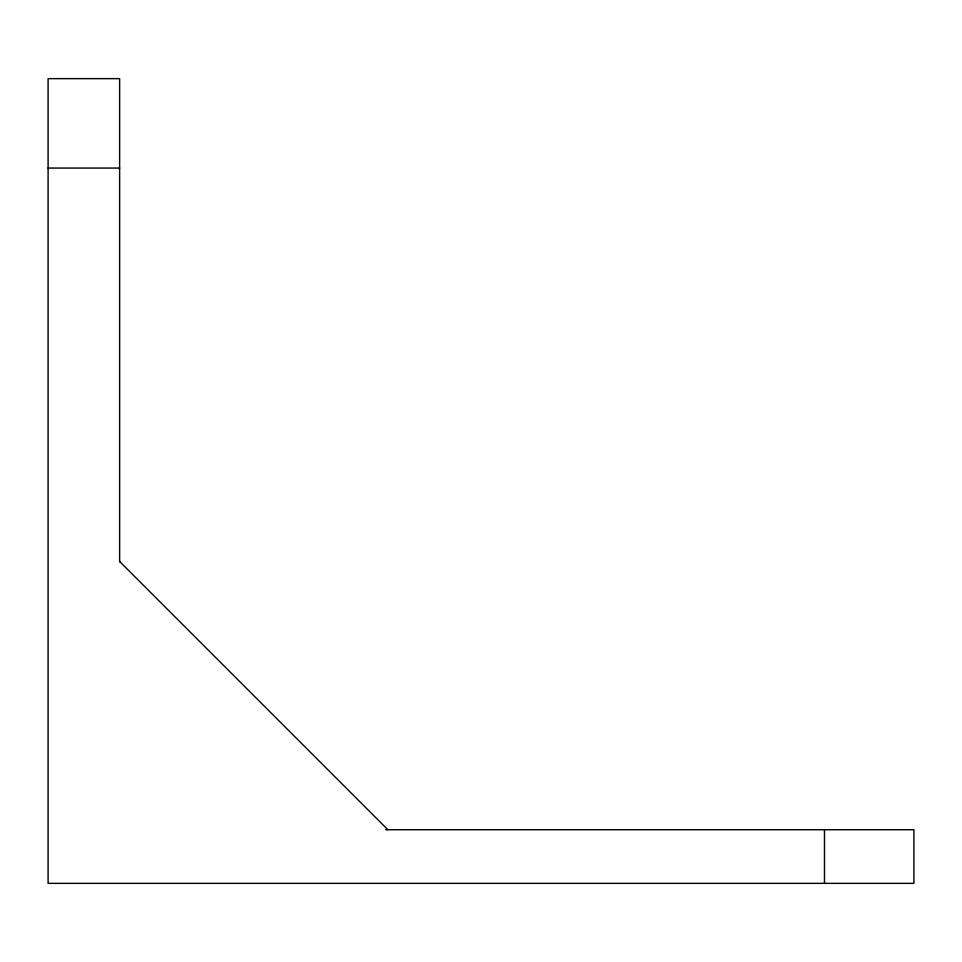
<?xml version="1.0" encoding="UTF-8"?>
<svg xmlns="http://www.w3.org/2000/svg" width="962" height="962" viewBox="0 0 962 962"><rect width="100%" height="100%" fill="white"/><g stroke="black" fill="none" stroke-linecap="round" stroke-linejoin="round"><path stroke-width="1.44" d="M48.1 168.061L119.625 168.061M385.606 829.713L913.9 829.713L913.9 883.356L48.1 883.356L48.1 78.644L119.625 78.644L119.625 561.772M119.625 561.471L387.866 829.713M824.482 829.713L824.482 883.356"/></g></svg>
